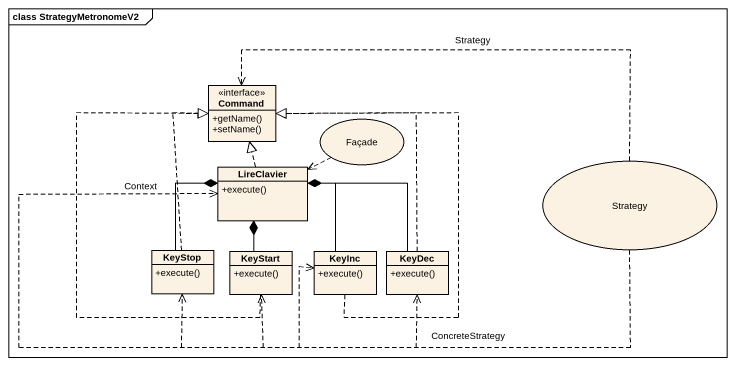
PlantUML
@startuml
mainframe class StrategyMetronomeV2
allowmixing
hide circle
hide empty members
skinparam classAttributeIconSize 0
interface Command {
  +getName()
  +setName()
}
usecase Façade
class LireClavier {
  +execute()
}
usecase Strategy
class KeyStop {
  +execute()
}
class KeyStart {
  +execute()
}
class KeyInc {
  +execute()
}
class KeyDec {
  +execute()
}
Façade .left.> LireClavier
LireClavier .up.|> Command
LireClavier *-- KeyStop
LireClavier *-- KeyStart
LireClavier *-- KeyInc
LireClavier *-right- KeyDec
Strategy .left.> Command : Strategy
Strategy .left.> LireClavier : Context
Strategy .left.> KeyStop
Strategy .left.> KeyStart : ConcreteStrategy
Strategy .left.> KeyInc
Strategy .left.> KeyDec
KeyStop .up.|> Command
KeyStart .up.|> Command
KeyInc .up.|> Command
KeyDec .up.|> Command
@enduml
